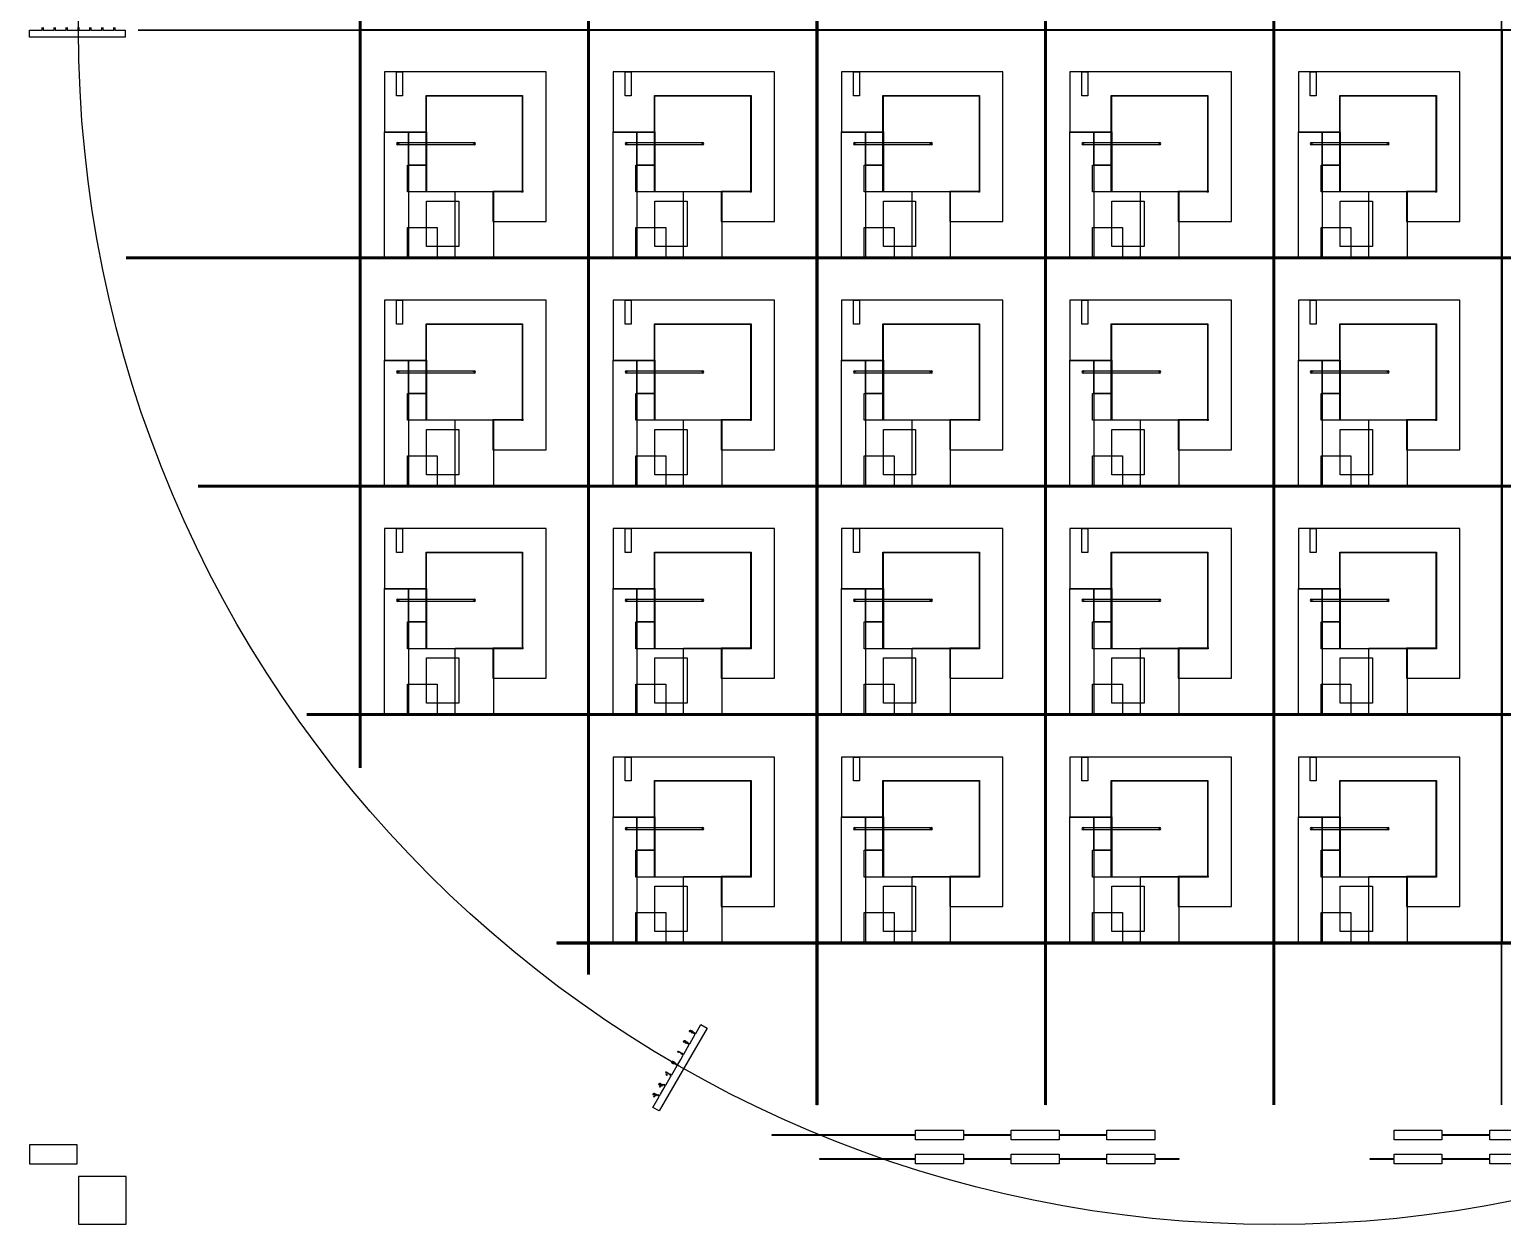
# Model space of a CAD drawing. Extents: x -52 to 52, y -50 to 50.
# Drawn here: x -52 to 9.5, y -50 to 0 of the extents above; entities that cross this region are included whole.
import ezdxf

# ---------------------------------------------------------------- set-up
doc = ezdxf.new("R2010")
doc.units = 0
for name, color, linetype in [('helperLayer', 6, 'CONTINUOUS'), ('largegap', 4, 'CONTINUOUS'), ('Layer_13', 7, 'CONTINUOUS'), ('smallgap', 3, 'CONTINUOUS'), ('wafersize', 2, 'CONTINUOUS')]:
    doc.layers.add(name, color=color, linetype=linetype)

# ---------------------------------------------------------------- blocks, each defined once
blk = doc.blocks.new('WaferAlign')
at = {"layer": 'largegap', "linetype": 'CONTINUOUS'}
for points in [[(3.57, 47.51), (3.57, 47.41), (4, 47.41), (4, 47.11), (3.005, 47.11), (2, 47.11), (0.995, 47.11), (0, 47.11), (0, 47.41), (0.53, 47.41), (0.53, 47.51)], [(0.57, 47.51), (0.57, 47.41), (0.995, 47.41), (1.03, 47.41), (1.03, 47.51)], [(1.07, 47.51), (1.07, 47.41), (1.53, 47.41), (1.53, 47.51)], [(1.57, 47.51), (1.57, 47.41), (2, 47.41), (2.03, 47.41), (2.03, 47.51)], [(2.07, 47.51), (2.07, 47.41), (2.53, 47.41), (2.53, 47.51)], [(2.57, 47.51), (2.57, 47.41), (3.005, 47.41), (3.03, 47.41), (3.03, 47.51)], [(3.07, 47.51), (3.07, 47.41), (3.53, 47.41), (3.53, 47.41), (3.53, 47.51)], [(63.05, 1), (61.05, 1), (61.05, 1.18), (59.05, 1.18), (59.05, 1), (57.05, 1), (57.05, 1.4), (59.05, 1.4), (59.05, 1.22), (61.05, 1.22), (61.05, 1.4), (63.05, 1.4)], [(63.05, 0), (61.05, 0), (61.05, 0.18), (59.05, 0.18), (59.05, 0), (57.05, 0), (57.05, 0.18), (56.05, 0.18), (56.05, 0.22), (57.05, 0.22), (57.05, 0.4), (59.05, 0.4), (59.05, 0.22), (61.05, 0.22), (61.05, 0.4), (63.05, 0.4)]]:
    blk.add_lwpolyline(points, dxfattribs=at)
for points in [[(27.853301, 5.450089), (28.068301, 5.82248), (28.328109, 5.67248), (27.69122, 4.569355), (26.733907, 2.91124), (26.328109, 2.208378), (26.068301, 2.358378), (26.333301, 2.817371), (26.246699, 2.867371), (26.266699, 2.902013), (26.353301, 2.852013), (26.387496, 2.91124), (26.5833, 3.250383), (26.496699, 3.300383), (26.516699, 3.335025), (26.603301, 3.285025), (26.807842, 3.6393), (26.833301, 3.683396), (26.746699, 3.733396), (26.766699, 3.768038), (26.853301, 3.718038), (27.083301, 4.116409), (26.996699, 4.166409), (27.016699, 4.201051), (27.103301, 4.151051), (27.228187, 4.36736), (27.333301, 4.549422), (27.246699, 4.599422), (27.266699, 4.634064), (27.353301, 4.584064), (27.5833, 4.982434), (27.496699, 5.032434), (27.516699, 5.067076), (27.603301, 5.017076), (27.69122, 5.169356), (27.833301, 5.415447), (27.746699, 5.465447), (27.766699, 5.500089), (27.853301, 5.450089)], [(27.632747, 5.584252), (27.637386, 5.584702), (27.642023, 5.584423), (27.646388, 5.583676), (27.650593, 5.58229), (27.654607, 5.58039), (27.658102, 5.577955), (27.661137, 5.575265), (27.663698, 5.572117), (27.665833, 5.568591), (27.667417, 5.564652), (27.668418, 5.560424), (27.668835, 5.555909), (27.668714, 5.551182), (27.67303, 5.55505), (27.677582, 5.558054), (27.682441, 5.560149), (27.68761, 5.561335), (27.69122, 5.561449), (27.69292, 5.561503), (27.698339, 5.560774), (27.703774, 5.55899), (27.709319, 5.55631), (27.716186, 5.551407), (27.721659, 5.545536), (27.725773, 5.538572), (27.728493, 5.53064), (27.729722, 5.522111), (27.729135, 5.513691), (27.726891, 5.505288), (27.722911, 5.49695), (27.718164, 5.489992), (27.712728, 5.484371), (27.706481, 5.480052), (27.699423, 5.477037), (27.692078, 5.475335), (27.69122, 5.475317), (27.684583, 5.475177), (27.677128, 5.476353), (27.669568, 5.479153), (27.67582, 5.494314), (27.682264, 5.492471), (27.687994, 5.491561), (27.69122, 5.491567), (27.693214, 5.491571), (27.697844, 5.492547), (27.701952, 5.494242), (27.705581, 5.496735), (27.708643, 5.49987), (27.711303, 5.503757), (27.713665, 5.508753), (27.714865, 5.5139), (27.715056, 5.519107), (27.714084, 5.524467), (27.712202, 5.529515), (27.709399, 5.534053), (27.705664, 5.537879), (27.701007, 5.541191), (27.696122, 5.543388), (27.691222, 5.544652), (27.69122, 5.544652), (27.686338, 5.544864), (27.681396, 5.544068), (27.676671, 5.542208), (27.672548, 5.539583), (27.668892, 5.535958), (27.665759, 5.531615), (27.664651, 5.529335), (27.663531, 5.526853), (27.662589, 5.523956), (27.661589, 5.520779), (27.650135, 5.529478), (27.650574, 5.530058), (27.651013, 5.530639), (27.651329, 5.531187), (27.6516, 5.531655), (27.653894, 5.536171), (27.655349, 5.540857), (27.6562, 5.545581), (27.656255, 5.550554), (27.655402, 5.555218), (27.653426, 5.559382), (27.650284, 5.562969), (27.64594, 5.566103), (27.642038, 5.567834), (27.638134, 5.568838), (27.634135, 5.568956), (27.630088, 5.568268), (27.626273, 5.566717), (27.622858, 5.564413), (27.619842, 5.561357), (27.617193, 5.557672), (27.615281, 5.553457), (27.614143, 5.549319), (27.613934, 5.545164), (27.614453, 5.541007), (27.615981, 5.536787), (27.618325, 5.532722), (27.621691, 5.528798), (27.625875, 5.525027), (27.615245, 5.512394), (27.609544, 5.517875), (27.605169, 5.523842), (27.601982, 5.530063), (27.600119, 5.536768), (27.599555, 5.543559), (27.600169, 5.5504), (27.602193, 5.557157), (27.605437, 5.564043), (27.608369, 5.568398), (27.611647, 5.57245), (27.615415, 5.575905), (27.619484, 5.578978), (27.623796, 5.581391), (27.628272, 5.583184), (27.632747, 5.584252)], [(27.380872, 5.15395), (27.388114, 5.155296), (27.395271, 5.15523), (27.402253, 5.153597), (27.409106, 5.150476), (27.412412, 5.148254), (27.415582, 5.145799), (27.418404, 5.142919), (27.42101, 5.139849), (27.423503, 5.13622), (27.425727, 5.132121), (27.427755, 5.127509), (27.429592, 5.122382), (27.431446, 5.1162), (27.43334, 5.108643), (27.435304, 5.099583), (27.437261, 5.089068), (27.438848, 5.080436), (27.440251, 5.073474), (27.441425, 5.068103), (27.442339, 5.064446), (27.443301, 5.061597), (27.444275, 5.05895), (27.445339, 5.056458), (27.446493, 5.054123), (27.478958, 5.110355), (27.492489, 5.102543), (27.448735, 5.026759), (27.446231, 5.028205), (27.443988, 5.029917), (27.44188, 5.031864), (27.439908, 5.034046), (27.437023, 5.037901), (27.434409, 5.042226), (27.4321, 5.046895), (27.429984, 5.05208), (27.428184, 5.057812), (27.426444, 5.064551), (27.424831, 5.072052), (27.423279, 5.080561), (27.421004, 5.093239), (27.418624, 5.104105), (27.416198, 5.112909), (27.413618, 5.119819), (27.410863, 5.125164), (27.407782, 5.12976), (27.404236, 5.133371), (27.40044, 5.136188), (27.396225, 5.1381), (27.391872, 5.139049), (27.387427, 5.139114), (27.382884, 5.138294), (27.378532, 5.136532), (27.374611, 5.133895), (27.371123, 5.130382), (27.368112, 5.126072), (27.365704, 5.120997), (27.364393, 5.116019), (27.364059, 5.111102), (27.364821, 5.106281), (27.366604, 5.101604), (27.36943, 5.097468), (27.373289, 5.093676), (27.378146, 5.09035), (27.368307, 5.07674), (27.361443, 5.082371), (27.356105, 5.088478), (27.352371, 5.095012), (27.350129, 5.102146), (27.349478, 5.109509), (27.350341, 5.117146), (27.352672, 5.124975), (27.356639, 5.133113), (27.361781, 5.140572), (27.36752, 5.146539), (27.373858, 5.151014), (27.380872, 5.15395)], [(27.110009, 4.705936), (27.115247, 4.715009), (27.230371, 4.648542), (27.222244, 4.634464), (27.132538, 4.686256), (27.133337, 4.682041), (27.133955, 4.677512), (27.134348, 4.672592), (27.134515, 4.667282), (27.134512, 4.661861), (27.1343, 4.65698), (27.133866, 4.652432), (27.133253, 4.648303), (27.119645, 4.656159), (27.120048, 4.663538), (27.119912, 4.670709), (27.119282, 4.677745), (27.118114, 4.684571), (27.116552, 4.690897), (27.114707, 4.696551), (27.112499, 4.701578), (27.110009, 4.705936)], [(26.609975, 3.839853), (26.615213, 3.848925), (26.730338, 3.782458), (26.72221, 3.76838), (26.644427, 3.813288), (26.632504, 3.820172), (26.633303, 3.815957), (26.633921, 3.811428), (26.634314, 3.806509), (26.634481, 3.801198), (26.634478, 3.795777), (26.634265, 3.790894), (26.633832, 3.786348), (26.633219, 3.782218), (26.619611, 3.790075), (26.620014, 3.797455), (26.619878, 3.804624), (26.619248, 3.811661), (26.618082, 3.818489), (26.616518, 3.824813), (26.614673, 3.830467), (26.612466, 3.835495), (26.609975, 3.839853)], [(26.619457, 3.70257), (26.644427, 3.74582), (26.658583, 3.737647), (26.633613, 3.694398), (26.619457, 3.70257)], [(26.886552, 4.285646), (26.886652, 4.285657), (26.891548, 4.285645), (26.896699, 4.285176), (26.902104, 4.284243), (26.907812, 4.282931), (26.913918, 4.280865), (26.920704, 4.277988), (26.92817, 4.274305), (26.936362, 4.269888), (26.9458, 4.264021), (26.954031, 4.258227), (26.960973, 4.252551), (26.966582, 4.246914), (26.971093, 4.241181), (26.974583, 4.235306), (26.9771, 4.229371), (26.978563, 4.223415), (26.979007, 4.21732), (26.978274, 4.211174), (26.976364, 4.204977), (26.973279, 4.198729), (26.968014, 4.191237), (26.961727, 4.185586), (26.954575, 4.181686), (26.946355, 4.179549), (26.935253, 4.179285), (26.922663, 4.181861), (26.908695, 4.18711), (26.893194, 4.19512), (26.883711, 4.200909), (26.875482, 4.206703), (26.868538, 4.212381), (26.862897, 4.21814), (26.858464, 4.223827), (26.854928, 4.229624), (26.852411, 4.23556), (26.850915, 4.241637), (26.85055, 4.247688), (26.851283, 4.253834), (26.853192, 4.260032), (26.856122, 4.266161), (26.856199, 4.266325), (26.859009, 4.270647), (26.862106, 4.274386), (26.865536, 4.277619), (26.869301, 4.280346), (26.873309, 4.282413), (26.877495, 4.284062), (26.881969, 4.285129), (26.886552, 4.285646), (26.886552, 4.270491), (26.880454, 4.269319), (26.875301, 4.267079), (26.871097, 4.263771), (26.867762, 4.25944), (26.865646, 4.25451), (26.864817, 4.249462), (26.865321, 4.244374), (26.867033, 4.239214), (26.871597, 4.232305), (26.87881, 4.225115), (26.888791, 4.217475), (26.901548, 4.209589), (26.914756, 4.202484), (26.926038, 4.197641), (26.935423, 4.194933), (26.94296, 4.194439), (26.949092, 4.195488), (26.954243, 4.197728), (26.958447, 4.201035), (26.961704, 4.205412), (26.96382, 4.210342), (26.964505, 4.215682), (26.963823, 4.221186), (26.961711, 4.227098), (26.957516, 4.233378), (26.950478, 4.240152), (26.940641, 4.247501), (26.928008, 4.25542), (26.914834, 4.262401), (26.903473, 4.26729), (26.894088, 4.269998), (26.886552, 4.270491), (26.886552, 4.285646)], [(26.35001, 3.368445), (26.357251, 3.369789), (26.364409, 3.369725), (26.371391, 3.368092), (26.378244, 3.36497), (26.38155, 3.362749), (26.384719, 3.360292), (26.387541, 3.357412), (26.390148, 3.354344), (26.392641, 3.350715), (26.394864, 3.346614), (26.396892, 3.342002), (26.398729, 3.336875), (26.400584, 3.330695), (26.402477, 3.323136), (26.404441, 3.314077), (26.406399, 3.303562), (26.407985, 3.294929), (26.409388, 3.287967), (26.410562, 3.282597), (26.411476, 3.27894), (26.412438, 3.27609), (26.413412, 3.273443), (26.414476, 3.270952), (26.41563, 3.268617), (26.448096, 3.32485), (26.461627, 3.317038), (26.417873, 3.241253), (26.415369, 3.242698), (26.413125, 3.244411), (26.411017, 3.246357), (26.409045, 3.248539), (26.406161, 3.252396), (26.403546, 3.256719), (26.401238, 3.26139), (26.399122, 3.266574), (26.397321, 3.272305), (26.395582, 3.279045), (26.393968, 3.286545), (26.392416, 3.295054), (26.390142, 3.307734), (26.38776, 3.318597), (26.385335, 3.327403), (26.382756, 3.334314), (26.380001, 3.339658), (26.376919, 3.344254), (26.373374, 3.347865), (26.369577, 3.350681), (26.365362, 3.352593), (26.363615, 3.352974), (26.36101, 3.353543), (26.356564, 3.353607), (26.352022, 3.352788), (26.347669, 3.351025), (26.343748, 3.348388), (26.34026, 3.344876), (26.337249, 3.340565), (26.334842, 3.335491), (26.33353, 3.330512), (26.333196, 3.325595), (26.333959, 3.320776), (26.335741, 3.316097), (26.338568, 3.311963), (26.342426, 3.30817), (26.347284, 3.304845), (26.337444, 3.291233), (26.330581, 3.296865), (26.325242, 3.302971), (26.321509, 3.309506), (26.319266, 3.31664), (26.318616, 3.324003), (26.319478, 3.331639), (26.32181, 3.33947), (26.325777, 3.347606), (26.330918, 3.355065), (26.336658, 3.361033), (26.342995, 3.365507), (26.35001, 3.368445)], [(26.338645, 3.21619), (26.363615, 3.259439), (26.377771, 3.251266), (26.352801, 3.208017), (26.338645, 3.21619)], [(26.110773, 2.948116), (26.115412, 2.948566), (26.120049, 2.948287), (26.124414, 2.947539), (26.128619, 2.946154), (26.132633, 2.944254), (26.136128, 2.941819), (26.139163, 2.939129), (26.141724, 2.93598), (26.143859, 2.932454), (26.145443, 2.928516), (26.146444, 2.924288), (26.146861, 2.919773), (26.14674, 2.915046), (26.151056, 2.918914), (26.155608, 2.921917), (26.160467, 2.924012), (26.165637, 2.9252), (26.170946, 2.925366), (26.176364, 2.924636), (26.1818, 2.922854), (26.187345, 2.920174), (26.194212, 2.915271), (26.19797, 2.91124), (26.199685, 2.9094), (26.2038, 2.902436), (26.20652, 2.894505), (26.207748, 2.885975), (26.207161, 2.877553), (26.204917, 2.869151), (26.200936, 2.860813), (26.19619, 2.853856), (26.190754, 2.848235), (26.184507, 2.843917), (26.177449, 2.840902), (26.170103, 2.839198), (26.162609, 2.83904), (26.155154, 2.840217), (26.147594, 2.843017), (26.153846, 2.858177), (26.16029, 2.856334), (26.166019, 2.855424), (26.17124, 2.855434), (26.17587, 2.856411), (26.179978, 2.858106), (26.183607, 2.860599), (26.186668, 2.863732), (26.189329, 2.867619), (26.191691, 2.872617), (26.192891, 2.877763), (26.193083, 2.882971), (26.192109, 2.88833), (26.190227, 2.893378), (26.187425, 2.897916), (26.18369, 2.901743), (26.179033, 2.905056), (26.174148, 2.907252), (26.169247, 2.908515), (26.164364, 2.908728), (26.159422, 2.907932), (26.154697, 2.906071), (26.150574, 2.903446), (26.146918, 2.899822), (26.143785, 2.895479), (26.142677, 2.893199), (26.141557, 2.890717), (26.140614, 2.887819), (26.139615, 2.884643), (26.128161, 2.893342), (26.129039, 2.894502), (26.129355, 2.89505), (26.129626, 2.89552), (26.13192, 2.900035), (26.133375, 2.904721), (26.134225, 2.909444), (26.134245, 2.91124), (26.134281, 2.914418), (26.133428, 2.919082), (26.131452, 2.923245), (26.12831, 2.926833), (26.123966, 2.929966), (26.122521, 2.930607), (26.120064, 2.931698), (26.11616, 2.932701), (26.112161, 2.932819), (26.108114, 2.932132), (26.104299, 2.930581), (26.100884, 2.928277), (26.097868, 2.925221), (26.095219, 2.921537), (26.093308, 2.917322), (26.092169, 2.913182), (26.092071, 2.91124), (26.09196, 2.909028), (26.092479, 2.90487), (26.094007, 2.900651), (26.096351, 2.896586), (26.099717, 2.892661), (26.103901, 2.88889), (26.093271, 2.876259), (26.08757, 2.881738), (26.083195, 2.887706), (26.080007, 2.893925), (26.078145, 2.900632), (26.077581, 2.907423), (26.077924, 2.91124), (26.078195, 2.914264), (26.080219, 2.921021), (26.083463, 2.927907), (26.086395, 2.932262), (26.089673, 2.936313), (26.093441, 2.939769), (26.09751, 2.942842), (26.101821, 2.945254), (26.106299, 2.947049), (26.110773, 2.948116)], [(26.097551, 2.798602), (26.122521, 2.841851), (26.136676, 2.833679), (26.111706, 2.790429), (26.097551, 2.798602)], [(45.05, 1.22), (45.05, 1.4), (47.05, 1.4), (47.05, 1), (45.05, 1), (45.05, 1.18), (43.05, 1.18), (43.05, 1), (41.05, 1), (41.05, 1.18), (39.058651, 1.18), (39.05, 1.18), (39.05, 1), (37.05, 1), (37.05, 1.18), (32.562976, 1.18), (31.05, 1.18), (31.05, 1.22), (32.562976, 1.22), (37.05, 1.22), (37.05, 1.4), (39.05, 1.4), (39.05, 1.22), (39.058651, 1.22), (41.05, 1.22), (41.05, 1.4), (43.05, 1.4), (43.05, 1.22), (45.05, 1.22)], [(45.05, 0.22), (45.05, 0.4), (47.05, 0.4), (47.05, 0.22), (48.05, 0.22), (48.05, 0.18), (47.05, 0.18), (47.05, 0), (45.05, 0), (45.05, 0.18), (43.05, 0.18), (43.05, 0), (41.05, 0), (41.05, 0.18), (39.058651, 0.18), (39.05, 0.18), (39.05, 0), (37.05, 0), (37.05, 0.18), (33.05, 0.18), (33.05, 0.22), (37.05, 0.22), (37.05, 0.4), (39.05, 0.4), (39.05, 0.22), (39.058651, 0.22), (41.05, 0.22), (41.05, 0.4), (43.05, 0.4), (43.05, 0.22), (45.05, 0.22)]]:
    blk.add_lwpolyline(points, close=True, dxfattribs=at)
at = {"layer": 'Layer_13', "linetype": 'CONTINUOUS'}
blk.add_lwpolyline([(0, 0), (2, 0), (2, 0.8), (0, 0.8), (0, 0)], close=True, dxfattribs=at)
blk = doc.blocks.new('10mmLens9.5mmWafer')
at = {"layer": 'largegap', "linetype": 'CONTINUOUS'}
for points in [[(2, 3), (2, 8), (8.75, 8), (8.75, 5.48), (7, 5.48), (7, 6.99), (7.01, 6.99), (7.01, 7.01), (6.99, 7.01), (6.99, 7), (3.01, 7), (3.01, 7.013), (2.99, 7.013), (2.99, 6.99), (3, 6.99), (3, 3.025), (2.975, 3.025), (2.975, 3), (2.975, 2.975), (3.025, 2.975), (3.025, 3), (4.225, 3), (4.225, 1.75), (2, 1.75), (2, 3)], [(8, 7), (8.25, 7), (8.25, 8), (8, 8), (8, 7)]]:
    blk.add_lwpolyline(points, close=True, dxfattribs=at)
at = {"layer": 'smallgap', "linetype": 'CONTINUOUS'}
for points in [[(2.98, 2.98), (7.02, 2.98), (7.02, 7.02), (2.98, 7.02), (2.98, 2.98)], [(5, 5.05), (5, 4.95), (8.2, 4.95), (8.2, 5.05), (5, 5.05)], [(7, 4.1), (7.75, 4.1), (7.75, 5.5), (7, 5.5), (7, 4.1)], [(7.75, 0.225), (8.75, 0.225), (8.75, 5.5), (7.75, 5.5), (7.75, 0.225)], [(7, 2.98), (7.8, 2.98), (7.8, 4.1), (7, 4.1), (7, 2.98)], [(4.2, 0.225), (5.8, 0.225), (5.8, 3), (4.2, 3), (4.2, 0.225)], [(5.65, 0.7), (7, 0.7), (7, 2.6), (5.65, 2.6), (5.65, 0.7)], [(6.55, 0.225), (7.8, 0.225), (7.8, 1.5), (6.55, 1.5), (6.55, 0.225)]]:
    blk.add_lwpolyline(points, close=True, dxfattribs=at)
for centre in [(5, 5), (8.2, 5)]:
    blk.add_circle(centre, 0.05, dxfattribs=at)
at = {"layer": 'wafersize', "linetype": 'CONTINUOUS'}
blk.add_lwpolyline([(0.225, 0.225), (9.775, 0.225), (9.775, 9.775), (0.225, 9.775), (0.225, 0.225)], close=True, dxfattribs=at)
blk = doc.blocks.new('Markers')
at = {"layer": 'Layer_13', "linetype": 'CONTINUOUS'}
blk.add_lwpolyline([(-50, -50), (-48, -50), (-48, -48), (-50, -48), (-50, -50)], close=True, dxfattribs=at)

msp = doc.modelspace()

# ---------------------------------------------------------------- linework, layer by layer
at = {"layer": 'helperLayer', "linetype": 'CONTINUOUS'}
msp.add_circle((0, 0), 50, dxfattribs=at)
at = {"layer": 'smallgap', "linetype": 'CONTINUOUS'}
for points in [[(-19.155, -45), (-19.155, 45), (-19.15, 45), (-19.15, -45), (-19.155, -45)], [(-19.1, -45), (-19.1, 45), (-19.095, 45), (-19.095, -45), (-19.1, -45)], [(-9.605, -45), (-9.605, 45), (-9.6, 45), (-9.6, -45), (-9.605, -45)], [(-9.55, -45), (-9.55, 45), (-9.545, 45), (-9.545, -45), (-9.55, -45)], [(-0.055, -45), (-0.055, 45), (-0.05, 45), (-0.05, -45), (-0.055, -45)], [(0, -45), (0, 45), (0.005, 45), (0.005, -45), (0, -45)], [(9.495, -45), (9.495, 45), (9.5, 45), (9.5, -45), (9.495, -45)], [(-28.705, -39.55), (-28.705, 39.55), (-28.7, 39.55), (-28.7, -39.55), (-28.705, -39.55)], [(-28.65, -39.55), (-28.65, 39.55), (-28.645, 39.55), (-28.645, -39.55), (-28.65, -39.55)], [(-38.255, -30.85), (-38.255, 30.85), (-38.25, 30.85), (-38.25, -30.85), (-38.255, -30.85)], [(-38.2, -30.85), (-38.2, 30.85), (-38.195, 30.85), (-38.195, -30.85), (-38.2, -30.85)], [(-47.5, -0.055), (-38.25, -0.055), (-38.25, -0.05), (-47.5, -0.05), (-47.5, -0.055)], [(-41, -0.055), (47.2, -0.055), (47.2, -0.05), (-41, -0.05), (-41, -0.055)], [(-48, -9.55), (47, -9.55), (47, -9.545), (-48, -9.545), (-48, -9.55)], [(-48, -9.605), (47, -9.605), (47, -9.6), (-48, -9.6), (-48, -9.605)], [(-45, -19.1), (45, -19.1), (45, -19.095), (-45, -19.095), (-45, -19.1)], [(-45, -19.155), (45, -19.155), (45, -19.15), (-45, -19.15), (-45, -19.155)], [(-40.45, -28.65), (40.5, -28.65), (40.5, -28.645), (-40.45, -28.645), (-40.45, -28.65)], [(-40.45, -28.705), (40, -28.705), (40, -28.7), (-40.45, -28.7), (-40.45, -28.705)], [(-38.255, -30.9), (-38.25, -30.9), (-38.25, -28.7), (-38.255, -28.7), (-38.255, -30.9)], [(-38.2, -30.9), (-38.195, -30.9), (-38.195, -28.7), (-38.2, -28.7), (-38.2, -30.9)], [(-30, -38.2), (-28.7, -38.2), (-28.7, -38.195), (-30, -38.195), (-30, -38.2)], [(-30, -38.255), (-28.7, -38.255), (-28.7, -38.25), (-30, -38.25), (-30, -38.255)], [(-29.95, -38.2), (29.95, -38.2), (29.95, -38.195), (-29.95, -38.195), (-29.95, -38.2)], [(-29.95, -38.255), (29.95, -38.255), (29.95, -38.25), (-29.95, -38.25), (-29.95, -38.255)], [(-28.65, -39.55), (-28.645, -39.55), (-28.645, -38.25), (-28.65, -38.25), (-28.65, -39.55)], [(-19.155, -39.55), (-19.15, -39.55), (-19.15, -38.25), (-19.155, -38.25), (-19.155, -39.55)], [(-19.1, -39.55), (-19.095, -39.55), (-19.095, -38.25), (-19.1, -38.25), (-19.1, -39.55)], [(-9.605, -39.55), (-9.6, -39.55), (-9.6, -38.25), (-9.605, -38.25), (-9.605, -39.55)], [(-9.55, -39.55), (-9.545, -39.55), (-9.545, -38.25), (-9.55, -38.25), (-9.55, -39.55)], [(-0.055, -39.55), (-0.05, -39.55), (-0.05, -38.25), (-0.055, -38.25), (-0.055, -39.55)], [(0, -39.55), (0.005, -39.55), (0.005, -38.25), (0, -38.25), (0, -39.55)], [(9.495, -39.55), (9.5, -39.55), (9.5, -38.25), (9.495, -38.25), (9.495, -39.55)]]:
    msp.add_lwpolyline(points, close=True, dxfattribs=at)

# ---------------------------------------------------------------- block references
for name, p in [('Markers', (0, 0.01)), ('WaferAlign', (-52.05, -47.46))]:
    msp.add_blockref(name, p)
at = {"yscale": -1, "rotation": 180}
for p in [(-28.45, -9.8), (-18.9, -9.8), (-28.45, -19.35), (-18.9, -19.35), (-28.45, -28.9), (-18.9, -28.9)]:
    msp.add_blockref('10mmLens9.5mmWafer', p, dxfattribs=at)
at = {"xscale": -1}
for p in [(-18.9, -9.8), (-9.35, -9.8), (0.2, -9.8), (9.75, -9.8), (19.3, -9.8), (-18.9, -19.35), (-9.35, -19.35), (0.2, -19.35), (9.75, -19.35), (19.3, -19.35), (-9.35, -28.9), (0.2, -28.9), (9.75, -28.9), (19.3, -28.9), (-18.9, -38.45), (-9.35, -38.45), (0.2, -38.45), (9.75, -38.45), (19.3, -38.45)]:
    msp.add_blockref('10mmLens9.5mmWafer', p, dxfattribs=at)

doc.saveas('drawing.dxf')
